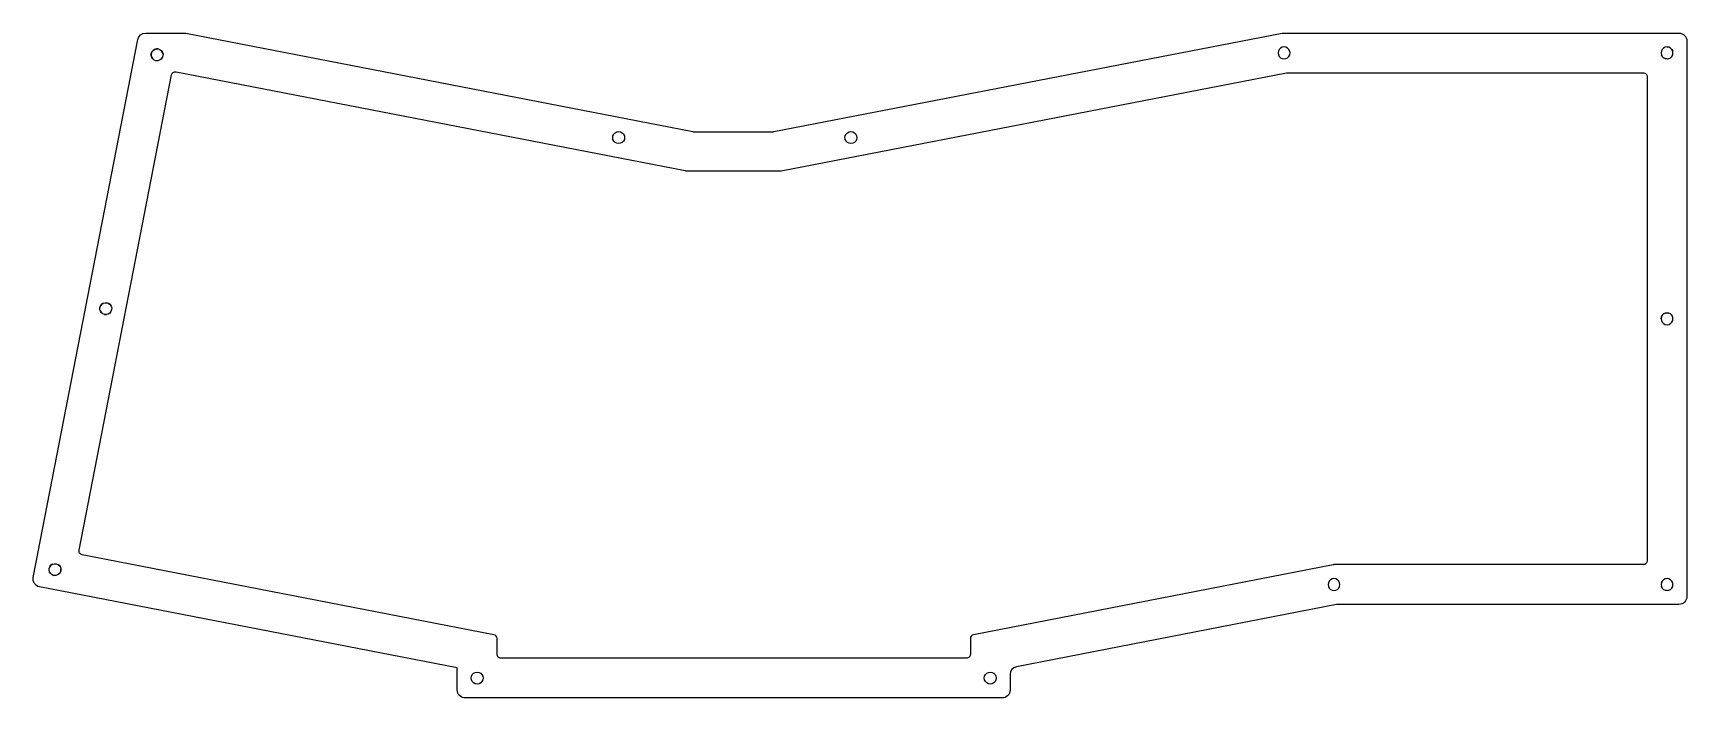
# Model space of a CAD drawing. Header units: millimetres. Extents: x -191 to 225, y 1 to 168.
import ezdxf

# ---------------------------------------------------------------- set-up
doc = ezdxf.new("R2010")
doc.units = ezdxf.units.MM
doc.layers.get('0').update_dxf_attribs({"linetype": 'CONTINUOUS'})

msp = doc.modelspace()

# ---------------------------------------------------------------- linework, layer by layer
for p, q in [((-161.16, 162.96), (-161.18, 162.49)), ((-161.18, 162.49), (-161.05, 162.04)), ((-161, 163.4), (-161.16, 162.96)), ((-161, 163.4), (-160.72, 163.77)), ((-160.33, 164.03), (-160.72, 163.77)), ((-159.88, 164.16), (-160.33, 164.03)), ((-159.41, 164.14), (-159.88, 164.16)), ((-159.41, 164.14), (-158.97, 163.98)), ((-158.97, 163.98), (-158.6, 163.69)), ((-158.33, 163.3), (-158.6, 163.69)), ((-158.22, 162.38), (-158.38, 161.94)), ((-158.2, 162.85), (-158.33, 163.3)), ((-158.2, 162.85), (-158.22, 162.38)), ((122.39, 163.62), (122.31, 163.15)), ((122.31, 163.15), (122.39, 162.69)), ((122.6, 164.04), (122.39, 163.62)), ((122.39, 162.69), (122.6, 162.27)), ((122.93, 164.37), (122.6, 164.04)), ((122.6, 162.27), (122.93, 161.94)), ((123.35, 164.58), (122.93, 164.37)), ((123.81, 164.65), (123.35, 164.58)), ((124.28, 164.58), (123.81, 164.65)), ((124.69, 164.37), (124.28, 164.58)), ((125.03, 164.04), (124.69, 164.37)), ((124.69, 161.94), (125.03, 162.27)), ((125.24, 163.62), (125.03, 164.04)), ((125.03, 162.27), (125.24, 162.69)), ((125.31, 163.15), (125.24, 163.62)), ((125.24, 162.69), (125.31, 163.15)), ((218.71, 163.62), (218.63, 163.15)), ((218.63, 163.15), (218.71, 162.69)), ((218.92, 164.04), (218.71, 163.62)), ((218.92, 162.27), (218.71, 162.69)), ((219.25, 164.37), (218.92, 164.04)), ((218.92, 162.27), (219.25, 161.94)), ((219.67, 164.58), (219.25, 164.37)), ((220.13, 164.65), (219.67, 164.58)), ((220.13, 164.65), (220.6, 164.58)), ((221.01, 164.37), (220.6, 164.58)), ((221.35, 164.04), (221.01, 164.37)), ((221.01, 161.94), (221.35, 162.27)), ((221.35, 164.04), (221.56, 163.62)), ((221.35, 162.27), (221.56, 162.69)), ((221.63, 163.15), (221.56, 163.62)), ((221.56, 162.69), (221.63, 163.15)), ((-161.05, 162.04), (-160.79, 161.65)), ((-160.42, 161.36), (-160.79, 161.65)), ((-159.98, 161.2), (-160.42, 161.36)), ((-159.51, 161.18), (-159.98, 161.2)), ((-159.06, 161.31), (-159.51, 161.18)), ((-158.67, 161.57), (-159.06, 161.31)), ((-158.67, 161.57), (-158.38, 161.94)), ((122.93, 161.94), (123.35, 161.73)), ((123.35, 161.73), (123.81, 161.65)), ((123.81, 161.65), (124.28, 161.73)), ((124.28, 161.73), (124.69, 161.94)), ((219.67, 161.73), (219.25, 161.94)), ((220.13, 161.65), (219.67, 161.73)), ((220.13, 161.65), (220.6, 161.73)), ((220.6, 161.73), (221.01, 161.94)), ((-173.63, 99.87), (-173.92, 99.5)), ((-173.24, 100.13), (-173.63, 99.87)), ((-173.24, 100.13), (-172.79, 100.26)), ((-172.79, 100.26), (-172.32, 100.25)), ((-171.88, 100.09), (-172.32, 100.25)), ((-171.51, 99.8), (-171.88, 100.09)), ((-174.1, 98.59), (-174.08, 99.06)), ((-173.97, 98.14), (-174.1, 98.59)), ((-173.92, 99.5), (-174.08, 99.06)), ((-173.97, 98.14), (-173.71, 97.75)), ((-173.34, 97.46), (-173.71, 97.75)), ((-172.9, 97.3), (-173.34, 97.46)), ((-172.9, 97.3), (-172.43, 97.29)), ((-171.98, 97.42), (-172.43, 97.29)), ((-171.59, 97.68), (-171.98, 97.42)), ((-171.3, 98.05), (-171.59, 97.68)), ((-171.51, 99.8), (-171.25, 99.41)), ((-171.14, 98.49), (-171.3, 98.05)), ((-171.25, 99.41), (-171.12, 98.96)), ((-171.12, 98.96), (-171.14, 98.49)), ((218.63, 96.24), (218.71, 96.7)), ((218.63, 96.24), (218.71, 95.78)), ((218.71, 96.7), (218.92, 97.12)), ((218.71, 95.78), (218.92, 95.36)), ((218.92, 97.12), (219.25, 97.45)), ((219.25, 97.45), (219.67, 97.67)), ((219.67, 97.67), (220.13, 97.74)), ((220.13, 97.74), (220.6, 97.67)), ((221.01, 97.45), (220.6, 97.67)), ((221.35, 97.12), (221.01, 97.45)), ((221.56, 96.7), (221.35, 97.12)), ((221.35, 95.36), (221.56, 95.78)), ((221.63, 96.24), (221.56, 96.7)), ((221.56, 95.78), (221.63, 96.24)), ((218.92, 95.36), (219.25, 95.03)), ((219.25, 95.03), (219.67, 94.81)), ((219.67, 94.81), (220.13, 94.74)), ((220.13, 94.74), (220.6, 94.81)), ((220.6, 94.81), (221.01, 95.03)), ((221.01, 95.03), (221.35, 95.36)), ((-186.87, 32.91), (-186.85, 33.38)), ((-186.85, 33.38), (-186.69, 33.82)), ((-186.4, 34.19), (-186.69, 33.82)), ((-186.01, 34.45), (-186.4, 34.19)), ((-186.01, 34.45), (-185.56, 34.58)), ((-185.56, 34.58), (-185.09, 34.56)), ((-185.09, 34.56), (-184.65, 34.4)), ((-184.28, 34.12), (-184.65, 34.4)), ((-184.28, 34.12), (-184.02, 33.73)), ((-184.02, 33.73), (-183.89, 33.28)), ((-186.74, 32.46), (-186.87, 32.91)), ((-186.74, 32.46), (-186.47, 32.07)), ((-186.1, 31.78), (-186.47, 32.07)), ((-186.1, 31.78), (-185.66, 31.62)), ((-185.19, 31.6), (-185.66, 31.62)), ((-184.74, 31.73), (-185.19, 31.6)), ((-184.35, 31.99), (-184.74, 31.73)), ((-184.06, 32.36), (-184.35, 31.99)), ((-183.9, 32.81), (-184.06, 32.36)), ((-183.9, 32.81), (-183.89, 33.28)), ((134.93, 29.79), (134.85, 29.33)), ((134.85, 29.33), (134.93, 28.86)), ((135.14, 30.21), (134.93, 29.79)), ((135.47, 30.54), (135.14, 30.21)), ((135.89, 30.75), (135.47, 30.54)), ((136.35, 30.83), (135.89, 30.75)), ((136.82, 30.75), (136.35, 30.83)), ((137.23, 30.54), (136.82, 30.75)), ((137.57, 30.21), (137.23, 30.54)), ((137.78, 29.79), (137.57, 30.21)), ((137.85, 29.33), (137.78, 29.79)), ((137.78, 28.86), (137.85, 29.33)), ((218.71, 29.79), (218.63, 29.33)), ((218.63, 29.33), (218.71, 28.86)), ((218.71, 29.79), (218.92, 30.21)), ((219.25, 30.54), (218.92, 30.21)), ((219.67, 30.75), (219.25, 30.54)), ((220.13, 30.83), (219.67, 30.75)), ((220.6, 30.75), (220.13, 30.83)), ((221.01, 30.54), (220.6, 30.75)), ((221.35, 30.21), (221.01, 30.54)), ((221.56, 29.79), (221.35, 30.21)), ((221.63, 29.33), (221.56, 29.79)), ((221.56, 28.86), (221.63, 29.33)), ((134.93, 28.86), (135.14, 28.45)), ((135.14, 28.45), (135.47, 28.11)), ((135.47, 28.11), (135.89, 27.9)), ((135.89, 27.9), (136.35, 27.83)), ((136.35, 27.83), (136.82, 27.9)), ((136.82, 27.9), (137.23, 28.11)), ((137.23, 28.11), (137.57, 28.45)), ((137.57, 28.45), (137.78, 28.86)), ((218.92, 28.45), (218.71, 28.86)), ((218.92, 28.45), (219.25, 28.11)), ((219.25, 28.11), (219.67, 27.9)), ((220.13, 27.83), (219.67, 27.9)), ((220.13, 27.83), (220.6, 27.9)), ((221.01, 28.11), (220.6, 27.9)), ((221.01, 28.11), (221.35, 28.45)), ((221.35, 28.45), (221.56, 28.86))]:
    msp.add_line(p, q)
for points in [[(223.13, 168.15, -0.414214), (225.13, 166.15), (225.13, 26.33, -0.414214), (223.13, 24.33), (137.38, 24.33, 0.048033), (137, 24.29), (56.5, 8.64, 0.359037), (54.88, 6.68), (54.88, 2.78, -0.414214), (52.88, 0.78), (-82.18, 0.78, -0.414214), (-84.18, 2.78), (-84.18, 8.33), (-189.28, 28.76, -0.414214), (-190.86, 31.1), (-164.53, 166.54, -0.359037), (-162.57, 168.15), (-152.84, 168.15, -0.048033), (-152.46, 168.12), (-24.96, 143.33, 0.048018), (-24.58, 143.3), (-4.91, 143.3, 0.047922), (-4.53, 143.33), (123.32, 168.12, -0.047906), (123.7, 168.15)], [(136.13, 34.31), (45.69, 16.7, 0.35895), (44.88, 15.72), (44.88, 11.78, -0.414214), (43.88, 10.78), (-73.18, 10.78, -0.414214), (-74.18, 11.78), (-74.18, 15.72, 0.359038), (-74.99, 16.7), (-178.54, 36.83, -0.414215), (-179.33, 38), (-156.08, 157.61, -0.414214), (-154.91, 158.4), (-26.87, 133.52, 0.048012), (-26.49, 133.48), (-2.91, 133.48, 0.047928), (-2.72, 133.5), (124.37, 158.13, -0.047906), (124.56, 158.15), (214.13, 158.15, -0.414214), (215.13, 157.15), (215.13, 35.33, -0.414214), (214.13, 34.33), (136.32, 34.33, 0.048111)]]:
    msp.add_lwpolyline(points, format="xyb", close=True)
for points in [[(-161, 163.4), (-160.72, 163.77), (-160.33, 164.03), (-159.88, 164.16), (-159.41, 164.14), (-158.97, 163.98), (-158.6, 163.69), (-158.33, 163.3), (-158.2, 162.85), (-158.22, 162.38), (-158.38, 161.94), (-158.67, 161.57), (-159.06, 161.31), (-159.51, 161.18), (-159.98, 161.2), (-160.42, 161.36), (-160.79, 161.65), (-161.05, 162.04), (-161.18, 162.49), (-161.16, 162.96)], [(125.03, 162.27), (125.24, 162.69), (125.31, 163.15), (125.24, 163.62), (125.03, 164.04), (124.69, 164.37), (124.28, 164.58), (123.81, 164.65), (123.35, 164.58), (122.93, 164.37), (122.6, 164.04), (122.39, 163.62), (122.31, 163.15), (122.39, 162.69), (122.6, 162.27), (122.93, 161.94), (123.35, 161.73), (123.81, 161.65), (124.28, 161.73), (124.69, 161.94)], [(221.35, 164.04), (221.01, 164.37), (220.6, 164.58), (220.13, 164.65), (219.67, 164.58), (219.25, 164.37), (218.92, 164.04), (218.71, 163.62), (218.63, 163.15), (218.71, 162.69), (218.92, 162.27), (219.25, 161.94), (219.67, 161.73), (220.13, 161.65), (220.6, 161.73), (221.01, 161.94), (221.35, 162.27), (221.56, 162.69), (221.63, 163.15), (221.56, 163.62)], [(-42.16, 141.36), (-42.38, 140.95), (-42.71, 140.61), (-43.12, 140.4), (-43.59, 140.33), (-44.05, 140.4), (-44.47, 140.61), (-44.8, 140.95), (-45.02, 141.36), (-45.09, 141.83), (-45.02, 142.29), (-44.8, 142.71), (-44.47, 143.04), (-44.05, 143.25), (-43.59, 143.33), (-43.12, 143.25), (-42.71, 143.04), (-42.38, 142.71), (-42.16, 142.29), (-42.09, 141.83)], [(13.95, 140.61), (13.62, 140.95), (13.4, 141.36), (13.33, 141.83), (13.4, 142.29), (13.62, 142.71), (13.95, 143.04), (14.37, 143.25), (14.83, 143.33), (15.29, 143.25), (15.71, 143.04), (16.04, 142.71), (16.26, 142.29), (16.33, 141.83), (16.26, 141.36), (16.04, 140.95), (15.71, 140.61), (15.29, 140.4), (14.83, 140.33), (14.37, 140.4)], [(-171.14, 98.49), (-171.3, 98.05), (-171.59, 97.68), (-171.98, 97.42), (-172.43, 97.29), (-172.9, 97.3), (-173.34, 97.46), (-173.71, 97.75), (-173.97, 98.14), (-174.1, 98.59), (-174.08, 99.06), (-173.92, 99.5), (-173.63, 99.87), (-173.24, 100.13), (-172.79, 100.26), (-172.32, 100.25), (-171.88, 100.09), (-171.51, 99.8), (-171.25, 99.41), (-171.12, 98.96)], [(221.35, 95.36), (221.56, 95.78), (221.63, 96.24), (221.56, 96.7), (221.35, 97.12), (221.01, 97.45), (220.6, 97.67), (220.13, 97.74), (219.67, 97.67), (219.25, 97.45), (218.92, 97.12), (218.71, 96.7), (218.63, 96.24), (218.71, 95.78), (218.92, 95.36), (219.25, 95.03), (219.67, 94.81), (220.13, 94.74), (220.6, 94.81), (221.01, 95.03)], [(-185.56, 34.58), (-185.09, 34.56), (-184.65, 34.4), (-184.28, 34.12), (-184.02, 33.73), (-183.89, 33.28), (-183.9, 32.81), (-184.06, 32.36), (-184.35, 31.99), (-184.74, 31.73), (-185.19, 31.6), (-185.66, 31.62), (-186.1, 31.78), (-186.47, 32.07), (-186.74, 32.46), (-186.87, 32.91), (-186.85, 33.38), (-186.69, 33.82), (-186.4, 34.19), (-186.01, 34.45)], [(135.47, 30.54), (135.14, 30.21), (134.93, 29.79), (134.85, 29.33), (134.93, 28.86), (135.14, 28.45), (135.47, 28.11), (135.89, 27.9), (136.35, 27.83), (136.82, 27.9), (137.23, 28.11), (137.57, 28.45), (137.78, 28.86), (137.85, 29.33), (137.78, 29.79), (137.57, 30.21), (137.23, 30.54), (136.82, 30.75), (136.35, 30.83), (135.89, 30.75)], [(221.01, 30.54), (220.6, 30.75), (220.13, 30.83), (219.67, 30.75), (219.25, 30.54), (218.92, 30.21), (218.71, 29.79), (218.63, 29.33), (218.71, 28.86), (218.92, 28.45), (219.25, 28.11), (219.67, 27.9), (220.13, 27.83), (220.6, 27.9), (221.01, 28.11), (221.35, 28.45), (221.56, 28.86), (221.63, 29.33), (221.56, 29.79), (221.35, 30.21)], [(-79.18, 4.28), (-79.65, 4.35), (-80.07, 4.56), (-80.4, 4.9), (-80.61, 5.31), (-80.68, 5.78), (-80.61, 6.24), (-80.4, 6.66), (-80.07, 6.99), (-79.65, 7.2), (-79.18, 7.28), (-78.72, 7.2), (-78.3, 6.99), (-77.97, 6.66), (-77.76, 6.24), (-77.68, 5.78), (-77.76, 5.31), (-77.97, 4.9), (-78.3, 4.56), (-78.72, 4.35)], [(48.45, 5.31), (48.38, 5.78), (48.45, 6.24), (48.66, 6.66), (49, 6.99), (49.42, 7.2), (49.88, 7.28), (50.34, 7.2), (50.76, 6.99), (51.09, 6.66), (51.3, 6.24), (51.38, 5.78), (51.3, 5.31), (51.09, 4.9), (50.76, 4.56), (50.34, 4.35), (49.88, 4.28), (49.42, 4.35), (49, 4.56), (48.66, 4.9)]]:
    msp.add_lwpolyline(points, close=True)

doc.saveas('drawing.dxf')
